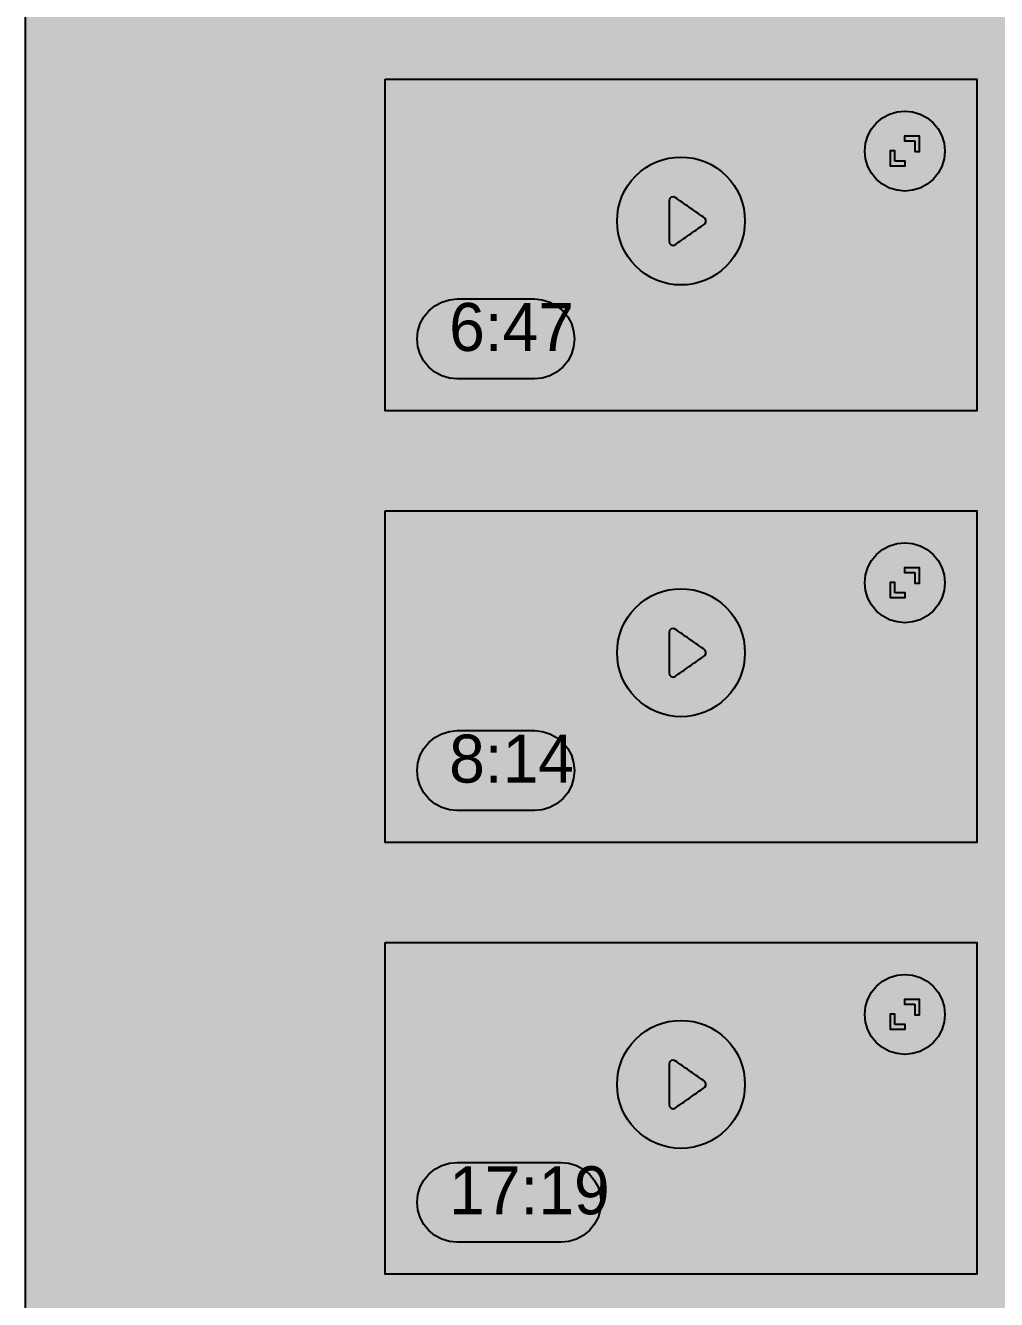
# Model space of a CAD drawing. Extents: x 0 to 1280, y 0 to 2486.
# Drawn here: x 0 to 242.9, y 955.3 to 1274 of the extents above; entities that cross this region are included whole.
import ezdxf

# ---------------------------------------------------------------- set-up
doc = ezdxf.new("R2010")
doc.units = 0

msp = doc.modelspace()

# ---------------------------------------------------------------- hatches: boundary and pattern name
at = {"true_color": 0x1f1f1f}
msp.add_hatch(color=256, dxfattribs=at).paths.add_polyline_path([(0, 2486), (1280, 2486), (1280, 0.1), (0, 0.1)], flags=0)
at = {"true_color": 0x000000}
for points in [[(90, 1260.6), (238, 1260.6), (238, 1177.6), (90, 1177.6)], [(220, 1252.6), (220, 1252.6), (220, 1252.6), (221.95, 1252.41), (223.83, 1251.84), (225.56, 1250.91), (227.07, 1249.67), (228.31, 1248.16), (229.24, 1246.43), (229.81, 1244.55), (230, 1242.6), (230, 1242.6), (230, 1242.6), (229.81, 1240.65), (229.24, 1238.77), (228.31, 1237.04), (227.07, 1235.53), (225.56, 1234.29), (223.83, 1233.36), (221.95, 1232.79), (220, 1232.6), (220, 1232.6), (220, 1232.6), (218.05, 1232.79), (216.17, 1233.36), (214.44, 1234.29), (212.93, 1235.53), (211.69, 1237.04), (210.76, 1238.77), (210.19, 1240.65), (210, 1242.6), (210, 1242.6), (210, 1242.6), (210.19, 1244.55), (210.76, 1246.43), (211.69, 1248.16), (212.93, 1249.67), (214.44, 1250.91), (216.17, 1251.84), (218.05, 1252.41), (220, 1252.6)], [(148, 1225.1), (148.08, 1226.67), (148.3, 1228.22), (148.68, 1229.75), (149.21, 1231.22), (149.89, 1232.64), (150.69, 1233.99), (151.63, 1235.25), (152.69, 1236.41), (153.85, 1237.47), (155.11, 1238.41), (156.46, 1239.21), (157.88, 1239.89), (159.35, 1240.42), (160.88, 1240.8), (162.43, 1241.02), (164, 1241.1), (165.57, 1241.02), (167.12, 1240.8), (168.65, 1240.42), (170.12, 1239.89), (171.54, 1239.21), (172.89, 1238.41), (174.15, 1237.47), (175.31, 1236.41), (176.37, 1235.25), (177.31, 1233.99), (178.11, 1232.64), (178.79, 1231.22), (179.32, 1229.75), (179.7, 1228.22), (179.92, 1226.67), (180, 1225.1), (179.92, 1223.53), (179.7, 1221.98), (179.32, 1220.45), (178.79, 1218.98), (178.11, 1217.56), (177.31, 1216.21), (176.37, 1214.95), (175.31, 1213.79), (174.15, 1212.73), (172.89, 1211.79), (171.54, 1210.99), (170.12, 1210.31), (168.65, 1209.78), (167.12, 1209.4), (165.57, 1209.18), (164, 1209.1), (162.43, 1209.18), (160.88, 1209.4), (159.35, 1209.78), (157.88, 1210.31), (156.46, 1210.99), (155.11, 1211.79), (153.85, 1212.73), (152.69, 1213.79), (151.63, 1214.95), (150.69, 1216.21), (149.89, 1217.56), (149.21, 1218.98), (148.68, 1220.45), (148.3, 1221.98), (148.08, 1223.53), (148, 1225.1)], [(108, 1205.6), (127.33, 1205.6), (127.33, 1205.6), (129.28, 1205.41), (131.16, 1204.84), (132.89, 1203.91), (134.4, 1202.67), (135.65, 1201.16), (136.57, 1199.43), (137.14, 1197.55), (137.33, 1195.6), (137.33, 1195.6), (137.33, 1195.6), (137.14, 1193.65), (136.57, 1191.77), (135.65, 1190.04), (134.4, 1188.53), (132.89, 1187.29), (131.16, 1186.36), (129.28, 1185.79), (127.33, 1185.6), (108, 1185.6), (108, 1185.6), (106.05, 1185.79), (104.17, 1186.36), (102.44, 1187.29), (100.93, 1188.53), (99.69, 1190.04), (98.76, 1191.77), (98.19, 1193.65), (98, 1195.6), (98, 1195.6), (98, 1195.6), (98.19, 1197.55), (98.76, 1199.43), (99.69, 1201.16), (100.93, 1202.67), (102.44, 1203.91), (104.17, 1204.84), (106.05, 1205.41), (108, 1205.6)], [(90, 1152.6), (238, 1152.6), (238, 1069.6), (90, 1069.6)], [(220, 1144.6), (220, 1144.6), (220, 1144.6), (221.95, 1144.41), (223.83, 1143.84), (225.56, 1142.91), (227.07, 1141.67), (228.31, 1140.16), (229.24, 1138.43), (229.81, 1136.55), (230, 1134.6), (230, 1134.6), (230, 1134.6), (229.81, 1132.65), (229.24, 1130.77), (228.31, 1129.04), (227.07, 1127.53), (225.56, 1126.29), (223.83, 1125.36), (221.95, 1124.79), (220, 1124.6), (220, 1124.6), (220, 1124.6), (218.05, 1124.79), (216.17, 1125.36), (214.44, 1126.29), (212.93, 1127.53), (211.69, 1129.04), (210.76, 1130.77), (210.19, 1132.65), (210, 1134.6), (210, 1134.6), (210, 1134.6), (210.19, 1136.55), (210.76, 1138.43), (211.69, 1140.16), (212.93, 1141.67), (214.44, 1142.91), (216.17, 1143.84), (218.05, 1144.41), (220, 1144.6)], [(148, 1117.1), (148.08, 1118.67), (148.3, 1120.22), (148.68, 1121.75), (149.21, 1123.22), (149.89, 1124.64), (150.69, 1125.99), (151.63, 1127.25), (152.69, 1128.41), (153.85, 1129.47), (155.11, 1130.41), (156.46, 1131.21), (157.88, 1131.89), (159.35, 1132.42), (160.88, 1132.8), (162.43, 1133.02), (164, 1133.1), (165.57, 1133.02), (167.12, 1132.8), (168.65, 1132.42), (170.12, 1131.89), (171.54, 1131.21), (172.89, 1130.41), (174.15, 1129.47), (175.31, 1128.41), (176.37, 1127.25), (177.31, 1125.99), (178.11, 1124.64), (178.79, 1123.22), (179.32, 1121.75), (179.7, 1120.22), (179.92, 1118.67), (180, 1117.1), (179.92, 1115.53), (179.7, 1113.98), (179.32, 1112.45), (178.79, 1110.98), (178.11, 1109.56), (177.31, 1108.21), (176.37, 1106.95), (175.31, 1105.79), (174.15, 1104.73), (172.89, 1103.79), (171.54, 1102.99), (170.12, 1102.31), (168.65, 1101.78), (167.12, 1101.4), (165.57, 1101.18), (164, 1101.1), (162.43, 1101.18), (160.88, 1101.4), (159.35, 1101.78), (157.88, 1102.31), (156.46, 1102.99), (155.11, 1103.79), (153.85, 1104.73), (152.69, 1105.79), (151.63, 1106.95), (150.69, 1108.21), (149.89, 1109.56), (149.21, 1110.98), (148.68, 1112.45), (148.3, 1113.98), (148.08, 1115.53), (148, 1117.1)], [(108, 1097.6), (127.33, 1097.6), (127.33, 1097.6), (129.28, 1097.41), (131.16, 1096.84), (132.89, 1095.91), (134.4, 1094.67), (135.65, 1093.16), (136.57, 1091.43), (137.14, 1089.55), (137.33, 1087.6), (137.33, 1087.6), (137.33, 1087.6), (137.14, 1085.65), (136.57, 1083.77), (135.65, 1082.04), (134.4, 1080.53), (132.89, 1079.29), (131.16, 1078.36), (129.28, 1077.79), (127.33, 1077.6), (108, 1077.6), (108, 1077.6), (106.05, 1077.79), (104.17, 1078.36), (102.44, 1079.29), (100.93, 1080.53), (99.69, 1082.04), (98.76, 1083.77), (98.19, 1085.65), (98, 1087.6), (98, 1087.6), (98, 1087.6), (98.19, 1089.55), (98.76, 1091.43), (99.69, 1093.16), (100.93, 1094.67), (102.44, 1095.91), (104.17, 1096.84), (106.05, 1097.41), (108, 1097.6)], [(90, 1044.6), (238, 1044.6), (238, 961.6), (90, 961.6)], [(220, 1036.6), (220, 1036.6), (220, 1036.6), (221.95, 1036.41), (223.83, 1035.84), (225.56, 1034.91), (227.07, 1033.67), (228.31, 1032.16), (229.24, 1030.43), (229.81, 1028.55), (230, 1026.6), (230, 1026.6), (230, 1026.6), (229.81, 1024.65), (229.24, 1022.77), (228.31, 1021.04), (227.07, 1019.53), (225.56, 1018.29), (223.83, 1017.36), (221.95, 1016.79), (220, 1016.6), (220, 1016.6), (220, 1016.6), (218.05, 1016.79), (216.17, 1017.36), (214.44, 1018.29), (212.93, 1019.53), (211.69, 1021.04), (210.76, 1022.77), (210.19, 1024.65), (210, 1026.6), (210, 1026.6), (210, 1026.6), (210.19, 1028.55), (210.76, 1030.43), (211.69, 1032.16), (212.93, 1033.67), (214.44, 1034.91), (216.17, 1035.84), (218.05, 1036.41), (220, 1036.6)], [(148, 1009.1), (148.08, 1010.67), (148.3, 1012.22), (148.68, 1013.75), (149.21, 1015.22), (149.89, 1016.64), (150.69, 1017.99), (151.63, 1019.25), (152.69, 1020.41), (153.85, 1021.47), (155.11, 1022.41), (156.46, 1023.21), (157.88, 1023.89), (159.35, 1024.42), (160.88, 1024.8), (162.43, 1025.02), (164, 1025.1), (165.57, 1025.02), (167.12, 1024.8), (168.65, 1024.42), (170.12, 1023.89), (171.54, 1023.21), (172.89, 1022.41), (174.15, 1021.47), (175.31, 1020.41), (176.37, 1019.25), (177.31, 1017.99), (178.11, 1016.64), (178.79, 1015.22), (179.32, 1013.75), (179.7, 1012.22), (179.92, 1010.67), (180, 1009.1), (179.92, 1007.53), (179.7, 1005.98), (179.32, 1004.45), (178.79, 1002.98), (178.11, 1001.56), (177.31, 1000.21), (176.37, 998.95), (175.31, 997.79), (174.15, 996.73), (172.89, 995.79), (171.54, 994.99), (170.12, 994.31), (168.65, 993.78), (167.12, 993.4), (165.57, 993.18), (164, 993.1), (162.43, 993.18), (160.88, 993.4), (159.35, 993.78), (157.88, 994.31), (156.46, 994.99), (155.11, 995.79), (153.85, 996.73), (152.69, 997.79), (151.63, 998.95), (150.69, 1000.21), (149.89, 1001.56), (149.21, 1002.98), (148.68, 1004.45), (148.3, 1005.98), (148.08, 1007.53), (148, 1009.1)], [(108, 989.6), (134, 989.6), (134, 989.6), (135.95, 989.41), (137.83, 988.84), (139.56, 987.91), (141.07, 986.67), (142.31, 985.16), (143.24, 983.43), (143.81, 981.55), (144, 979.6), (144, 979.6), (144, 979.6), (143.81, 977.65), (143.24, 975.77), (142.31, 974.04), (141.07, 972.53), (139.56, 971.29), (137.83, 970.36), (135.95, 969.79), (134, 969.6), (108, 969.6), (108, 969.6), (106.05, 969.79), (104.17, 970.36), (102.44, 971.29), (100.93, 972.53), (99.69, 974.04), (98.76, 975.77), (98.19, 977.65), (98, 979.6), (98, 979.6), (98, 979.6), (98.19, 981.55), (98.76, 983.43), (99.69, 985.16), (100.93, 986.67), (102.44, 987.91), (104.17, 988.84), (106.05, 989.41), (108, 989.6)]]:
    msp.add_hatch(color=256, dxfattribs=at).paths.add_polyline_path(points, flags=0)
at = {"true_color": 0xffffff}
h = msp.add_hatch(color=256, dxfattribs=at)
h.paths.add_polyline_path([(222.54, 1245.15), (222.54, 1244.91), (222.54, 1244.67), (222.54, 1244.44), (222.54, 1244.2), (222.54, 1243.96), (222.54, 1243.73), (222.54, 1243.49), (222.54, 1243.25), (222.54, 1243.02), (222.54, 1242.78), (222.54, 1242.54), (222.77, 1242.53), (223, 1242.53), (223.24, 1242.53), (223.48, 1242.53), (223.71, 1242.53), (223.71, 1242.77), (223.71, 1243.01), (223.71, 1243.24), (223.71, 1243.48), (223.71, 1243.72), (223.71, 1243.95), (223.71, 1244.19), (223.71, 1244.43), (223.71, 1244.66), (223.71, 1244.9), (223.71, 1245.13), (223.71, 1245.37), (223.71, 1245.61), (223.71, 1245.84), (223.71, 1246.08), (223.71, 1246.31), (223.47, 1246.31), (223.24, 1246.31), (223, 1246.31), (222.76, 1246.31), (222.53, 1246.31), (222.29, 1246.31), (222.05, 1246.31), (221.82, 1246.31), (221.58, 1246.31), (221.34, 1246.31), (221.11, 1246.31), (220.87, 1246.31), (220.63, 1246.31), (220.4, 1246.31), (220.16, 1246.31), (219.93, 1246.31), (219.93, 1246.08), (219.93, 1245.84), (219.93, 1245.6), (219.93, 1245.37), (219.94, 1245.15), (220.18, 1245.15), (220.42, 1245.15), (220.65, 1245.15), (220.89, 1245.15), (221.13, 1245.15), (221.36, 1245.15), (221.6, 1245.15), (221.84, 1245.15), (222.07, 1245.15), (222.31, 1245.15), (222.54, 1245.15)], flags=0)
h.paths.add_polyline_path([(217.46, 1240.06), (217.46, 1240.29), (217.46, 1240.53), (217.46, 1240.76), (217.46, 1241), (217.46, 1241.24), (217.46, 1241.47), (217.46, 1241.71), (217.46, 1241.95), (217.46, 1242.18), (217.46, 1242.42), (217.46, 1242.66), (217.23, 1242.67), (217, 1242.67), (216.76, 1242.67), (216.52, 1242.67), (216.29, 1242.67), (216.29, 1242.43), (216.29, 1242.19), (216.29, 1241.96), (216.29, 1241.72), (216.29, 1241.48), (216.29, 1241.25), (216.29, 1241.01), (216.29, 1240.77), (216.29, 1240.54), (216.29, 1240.3), (216.29, 1240.07), (216.29, 1239.83), (216.29, 1239.59), (216.29, 1239.36), (216.29, 1239.12), (216.29, 1238.89), (216.53, 1238.89), (216.76, 1238.89), (217, 1238.89), (217.24, 1238.89), (217.47, 1238.89), (217.71, 1238.89), (217.95, 1238.89), (218.18, 1238.89), (218.42, 1238.89), (218.66, 1238.89), (218.89, 1238.89), (219.13, 1238.89), (219.37, 1238.89), (219.6, 1238.89), (219.84, 1238.89), (220.07, 1238.89), (220.07, 1239.12), (220.07, 1239.36), (220.07, 1239.6), (220.07, 1239.83), (220.06, 1240.06), (219.82, 1240.06), (219.58, 1240.06), (219.35, 1240.06), (219.11, 1240.06), (218.87, 1240.06), (218.64, 1240.06), (218.4, 1240.06), (218.16, 1240.06), (217.93, 1240.06), (217.69, 1240.06), (217.46, 1240.06)], flags=0)
for points in [[(161, 1230.18), (161, 1229.65), (161, 1229.11), (161, 1228.58), (161, 1228.04), (161, 1227.51), (161, 1226.98), (161, 1226.44), (161, 1225.91), (161, 1225.38), (161, 1224.84), (161, 1224.31), (161, 1223.78), (161, 1223.24), (161, 1222.71), (161, 1222.17), (161, 1221.64), (161, 1221.11), (161, 1220.57), (161, 1220.04), (161.13, 1219.53), (161.5, 1219.15), (162.01, 1219.02), (162.52, 1219.17), (162.96, 1219.47), (163.39, 1219.78), (163.83, 1220.08), (164.27, 1220.39), (164.71, 1220.69), (165.14, 1221), (165.58, 1221.31), (166.02, 1221.61), (166.46, 1221.92), (166.89, 1222.23), (167.33, 1222.53), (167.77, 1222.84), (168.2, 1223.14), (168.64, 1223.45), (169.08, 1223.76), (169.52, 1224.06), (169.95, 1224.38), (170.22, 1224.83), (170.22, 1225.36), (169.96, 1225.81), (169.53, 1226.13), (169.09, 1226.44), (168.65, 1226.74), (168.22, 1227.05), (167.78, 1227.35), (167.34, 1227.66), (166.91, 1227.97), (166.47, 1228.27), (166.03, 1228.58), (165.59, 1228.88), (165.16, 1229.19), (164.72, 1229.5), (164.28, 1229.8), (163.85, 1230.11), (163.41, 1230.42), (162.97, 1230.72), (162.53, 1231.03), (162.03, 1231.18), (161.52, 1231.06), (161.14, 1230.69), (161, 1230.18)], [(161, 1122.18), (161, 1121.65), (161, 1121.11), (161, 1120.58), (161, 1120.04), (161, 1119.51), (161, 1118.98), (161, 1118.44), (161, 1117.91), (161, 1117.38), (161, 1116.84), (161, 1116.31), (161, 1115.78), (161, 1115.24), (161, 1114.71), (161, 1114.17), (161, 1113.64), (161, 1113.11), (161, 1112.57), (161, 1112.04), (161.13, 1111.53), (161.5, 1111.15), (162.01, 1111.02), (162.52, 1111.17), (162.96, 1111.47), (163.39, 1111.78), (163.83, 1112.08), (164.27, 1112.39), (164.71, 1112.69), (165.14, 1113), (165.58, 1113.31), (166.02, 1113.61), (166.46, 1113.92), (166.89, 1114.23), (167.33, 1114.53), (167.77, 1114.84), (168.2, 1115.14), (168.64, 1115.45), (169.08, 1115.76), (169.52, 1116.06), (169.95, 1116.38), (170.22, 1116.83), (170.22, 1117.36), (169.96, 1117.81), (169.53, 1118.13), (169.09, 1118.44), (168.65, 1118.74), (168.22, 1119.05), (167.78, 1119.35), (167.34, 1119.66), (166.91, 1119.97), (166.47, 1120.27), (166.03, 1120.58), (165.59, 1120.88), (165.16, 1121.19), (164.72, 1121.5), (164.28, 1121.8), (163.85, 1122.11), (163.41, 1122.42), (162.97, 1122.72), (162.53, 1123.03), (162.03, 1123.18), (161.52, 1123.06), (161.14, 1122.69), (161, 1122.18)], [(161, 1014.18), (161, 1013.65), (161, 1013.11), (161, 1012.58), (161, 1012.04), (161, 1011.51), (161, 1010.98), (161, 1010.44), (161, 1009.91), (161, 1009.38), (161, 1008.84), (161, 1008.31), (161, 1007.78), (161, 1007.24), (161, 1006.71), (161, 1006.17), (161, 1005.64), (161, 1005.11), (161, 1004.57), (161, 1004.04), (161.13, 1003.53), (161.5, 1003.15), (162.01, 1003.02), (162.52, 1003.17), (162.96, 1003.47), (163.39, 1003.78), (163.83, 1004.08), (164.27, 1004.39), (164.71, 1004.69), (165.14, 1005), (165.58, 1005.31), (166.02, 1005.61), (166.46, 1005.92), (166.89, 1006.23), (167.33, 1006.53), (167.77, 1006.84), (168.2, 1007.14), (168.64, 1007.45), (169.08, 1007.76), (169.52, 1008.06), (169.95, 1008.38), (170.22, 1008.83), (170.22, 1009.36), (169.96, 1009.81), (169.53, 1010.13), (169.09, 1010.44), (168.65, 1010.74), (168.22, 1011.05), (167.78, 1011.35), (167.34, 1011.66), (166.91, 1011.97), (166.47, 1012.27), (166.03, 1012.58), (165.59, 1012.88), (165.16, 1013.19), (164.72, 1013.5), (164.28, 1013.8), (163.85, 1014.11), (163.41, 1014.42), (162.97, 1014.72), (162.53, 1015.03), (162.03, 1015.18), (161.52, 1015.06), (161.14, 1014.69), (161, 1014.18)]]:
    msp.add_hatch(color=256, dxfattribs=at).paths.add_polyline_path(points, flags=0)
h = msp.add_hatch(color=256, dxfattribs=at)
h.paths.add_polyline_path([(222.54, 1137.15), (222.54, 1136.91), (222.54, 1136.67), (222.54, 1136.44), (222.54, 1136.2), (222.54, 1135.96), (222.54, 1135.73), (222.54, 1135.49), (222.54, 1135.25), (222.54, 1135.02), (222.54, 1134.78), (222.54, 1134.54), (222.77, 1134.53), (223, 1134.53), (223.24, 1134.53), (223.48, 1134.53), (223.71, 1134.53), (223.71, 1134.77), (223.71, 1135.01), (223.71, 1135.24), (223.71, 1135.48), (223.71, 1135.72), (223.71, 1135.95), (223.71, 1136.19), (223.71, 1136.43), (223.71, 1136.66), (223.71, 1136.9), (223.71, 1137.13), (223.71, 1137.37), (223.71, 1137.61), (223.71, 1137.84), (223.71, 1138.08), (223.71, 1138.31), (223.47, 1138.31), (223.24, 1138.31), (223, 1138.31), (222.76, 1138.31), (222.53, 1138.31), (222.29, 1138.31), (222.05, 1138.31), (221.82, 1138.31), (221.58, 1138.31), (221.34, 1138.31), (221.11, 1138.31), (220.87, 1138.31), (220.63, 1138.31), (220.4, 1138.31), (220.16, 1138.31), (219.93, 1138.31), (219.93, 1138.08), (219.93, 1137.84), (219.93, 1137.6), (219.93, 1137.37), (219.94, 1137.15), (220.18, 1137.15), (220.42, 1137.15), (220.65, 1137.15), (220.89, 1137.15), (221.13, 1137.15), (221.36, 1137.15), (221.6, 1137.15), (221.84, 1137.15), (222.07, 1137.15), (222.31, 1137.15), (222.54, 1137.15)], flags=0)
h.paths.add_polyline_path([(217.46, 1132.06), (217.46, 1132.29), (217.46, 1132.53), (217.46, 1132.76), (217.46, 1133), (217.46, 1133.24), (217.46, 1133.47), (217.46, 1133.71), (217.46, 1133.95), (217.46, 1134.18), (217.46, 1134.42), (217.46, 1134.66), (217.23, 1134.67), (217, 1134.67), (216.76, 1134.67), (216.52, 1134.67), (216.29, 1134.67), (216.29, 1134.43), (216.29, 1134.19), (216.29, 1133.96), (216.29, 1133.72), (216.29, 1133.48), (216.29, 1133.25), (216.29, 1133.01), (216.29, 1132.77), (216.29, 1132.54), (216.29, 1132.3), (216.29, 1132.07), (216.29, 1131.83), (216.29, 1131.59), (216.29, 1131.36), (216.29, 1131.12), (216.29, 1130.89), (216.53, 1130.89), (216.76, 1130.89), (217, 1130.89), (217.24, 1130.89), (217.47, 1130.89), (217.71, 1130.89), (217.95, 1130.89), (218.18, 1130.89), (218.42, 1130.89), (218.66, 1130.89), (218.89, 1130.89), (219.13, 1130.89), (219.37, 1130.89), (219.6, 1130.89), (219.84, 1130.89), (220.07, 1130.89), (220.07, 1131.12), (220.07, 1131.36), (220.07, 1131.6), (220.07, 1131.83), (220.06, 1132.06), (219.82, 1132.06), (219.58, 1132.06), (219.35, 1132.06), (219.11, 1132.06), (218.87, 1132.06), (218.64, 1132.06), (218.4, 1132.06), (218.16, 1132.06), (217.93, 1132.06), (217.69, 1132.06), (217.46, 1132.06)], flags=0)
h = msp.add_hatch(color=256, dxfattribs=at)
h.paths.add_polyline_path([(222.54, 1029.15), (222.54, 1028.91), (222.54, 1028.67), (222.54, 1028.44), (222.54, 1028.2), (222.54, 1027.96), (222.54, 1027.73), (222.54, 1027.49), (222.54, 1027.25), (222.54, 1027.02), (222.54, 1026.78), (222.54, 1026.54), (222.77, 1026.53), (223, 1026.53), (223.24, 1026.53), (223.48, 1026.53), (223.71, 1026.53), (223.71, 1026.77), (223.71, 1027.01), (223.71, 1027.24), (223.71, 1027.48), (223.71, 1027.72), (223.71, 1027.95), (223.71, 1028.19), (223.71, 1028.43), (223.71, 1028.66), (223.71, 1028.9), (223.71, 1029.13), (223.71, 1029.37), (223.71, 1029.61), (223.71, 1029.84), (223.71, 1030.08), (223.71, 1030.31), (223.47, 1030.31), (223.24, 1030.31), (223, 1030.31), (222.76, 1030.31), (222.53, 1030.31), (222.29, 1030.31), (222.05, 1030.31), (221.82, 1030.31), (221.58, 1030.31), (221.34, 1030.31), (221.11, 1030.31), (220.87, 1030.31), (220.63, 1030.31), (220.4, 1030.31), (220.16, 1030.31), (219.93, 1030.31), (219.93, 1030.08), (219.93, 1029.84), (219.93, 1029.6), (219.93, 1029.37), (219.94, 1029.15), (220.18, 1029.15), (220.42, 1029.15), (220.65, 1029.15), (220.89, 1029.15), (221.13, 1029.15), (221.36, 1029.15), (221.6, 1029.15), (221.84, 1029.15), (222.07, 1029.15), (222.31, 1029.15), (222.54, 1029.15)], flags=0)
h.paths.add_polyline_path([(217.46, 1024.06), (217.46, 1024.29), (217.46, 1024.53), (217.46, 1024.76), (217.46, 1025), (217.46, 1025.24), (217.46, 1025.47), (217.46, 1025.71), (217.46, 1025.95), (217.46, 1026.18), (217.46, 1026.42), (217.46, 1026.66), (217.23, 1026.67), (217, 1026.67), (216.76, 1026.67), (216.52, 1026.67), (216.29, 1026.67), (216.29, 1026.43), (216.29, 1026.19), (216.29, 1025.96), (216.29, 1025.72), (216.29, 1025.48), (216.29, 1025.25), (216.29, 1025.01), (216.29, 1024.77), (216.29, 1024.54), (216.29, 1024.3), (216.29, 1024.07), (216.29, 1023.83), (216.29, 1023.59), (216.29, 1023.36), (216.29, 1023.12), (216.29, 1022.89), (216.53, 1022.89), (216.76, 1022.89), (217, 1022.89), (217.24, 1022.89), (217.47, 1022.89), (217.71, 1022.89), (217.95, 1022.89), (218.18, 1022.89), (218.42, 1022.89), (218.66, 1022.89), (218.89, 1022.89), (219.13, 1022.89), (219.37, 1022.89), (219.6, 1022.89), (219.84, 1022.89), (220.07, 1022.89), (220.07, 1023.12), (220.07, 1023.36), (220.07, 1023.6), (220.07, 1023.83), (220.06, 1024.06), (219.82, 1024.06), (219.58, 1024.06), (219.35, 1024.06), (219.11, 1024.06), (218.87, 1024.06), (218.64, 1024.06), (218.4, 1024.06), (218.16, 1024.06), (217.93, 1024.06), (217.69, 1024.06), (217.46, 1024.06)], flags=0)

# ---------------------------------------------------------------- linework, layer by layer
at = {"true_color": 0x1f1f1f}
msp.add_lwpolyline([(0, 2486), (1280, 2486), (1280, 0.1), (0, 0.1)], close=True, dxfattribs=at)
at = {"true_color": 0x000000}
for points in [[(90, 1260.6), (238, 1260.6), (238, 1177.6), (90, 1177.6)], [(220, 1252.6), (220, 1252.6), (220, 1252.6), (221.95, 1252.41), (223.83, 1251.84), (225.56, 1250.91), (227.07, 1249.67), (228.31, 1248.16), (229.24, 1246.43), (229.81, 1244.55), (230, 1242.6), (230, 1242.6), (230, 1242.6), (229.81, 1240.65), (229.24, 1238.77), (228.31, 1237.04), (227.07, 1235.53), (225.56, 1234.29), (223.83, 1233.36), (221.95, 1232.79), (220, 1232.6), (220, 1232.6), (220, 1232.6), (218.05, 1232.79), (216.17, 1233.36), (214.44, 1234.29), (212.93, 1235.53), (211.69, 1237.04), (210.76, 1238.77), (210.19, 1240.65), (210, 1242.6), (210, 1242.6), (210, 1242.6), (210.19, 1244.55), (210.76, 1246.43), (211.69, 1248.16), (212.93, 1249.67), (214.44, 1250.91), (216.17, 1251.84), (218.05, 1252.41), (220, 1252.6)], [(148, 1225.1), (148.08, 1226.67), (148.3, 1228.22), (148.68, 1229.75), (149.21, 1231.22), (149.89, 1232.64), (150.69, 1233.99), (151.63, 1235.25), (152.69, 1236.41), (153.85, 1237.47), (155.11, 1238.41), (156.46, 1239.21), (157.88, 1239.89), (159.35, 1240.42), (160.88, 1240.8), (162.43, 1241.02), (164, 1241.1), (165.57, 1241.02), (167.12, 1240.8), (168.65, 1240.42), (170.12, 1239.89), (171.54, 1239.21), (172.89, 1238.41), (174.15, 1237.47), (175.31, 1236.41), (176.37, 1235.25), (177.31, 1233.99), (178.11, 1232.64), (178.79, 1231.22), (179.32, 1229.75), (179.7, 1228.22), (179.92, 1226.67), (180, 1225.1), (179.92, 1223.53), (179.7, 1221.98), (179.32, 1220.45), (178.79, 1218.98), (178.11, 1217.56), (177.31, 1216.21), (176.37, 1214.95), (175.31, 1213.79), (174.15, 1212.73), (172.89, 1211.79), (171.54, 1210.99), (170.12, 1210.31), (168.65, 1209.78), (167.12, 1209.4), (165.57, 1209.18), (164, 1209.1), (162.43, 1209.18), (160.88, 1209.4), (159.35, 1209.78), (157.88, 1210.31), (156.46, 1210.99), (155.11, 1211.79), (153.85, 1212.73), (152.69, 1213.79), (151.63, 1214.95), (150.69, 1216.21), (149.89, 1217.56), (149.21, 1218.98), (148.68, 1220.45), (148.3, 1221.98), (148.08, 1223.53), (148, 1225.1)], [(108, 1205.6), (127.33, 1205.6), (127.33, 1205.6), (129.28, 1205.41), (131.16, 1204.84), (132.89, 1203.91), (134.4, 1202.67), (135.65, 1201.16), (136.57, 1199.43), (137.14, 1197.55), (137.33, 1195.6), (137.33, 1195.6), (137.33, 1195.6), (137.14, 1193.65), (136.57, 1191.77), (135.65, 1190.04), (134.4, 1188.53), (132.89, 1187.29), (131.16, 1186.36), (129.28, 1185.79), (127.33, 1185.6), (108, 1185.6), (108, 1185.6), (106.05, 1185.79), (104.17, 1186.36), (102.44, 1187.29), (100.93, 1188.53), (99.69, 1190.04), (98.76, 1191.77), (98.19, 1193.65), (98, 1195.6), (98, 1195.6), (98, 1195.6), (98.19, 1197.55), (98.76, 1199.43), (99.69, 1201.16), (100.93, 1202.67), (102.44, 1203.91), (104.17, 1204.84), (106.05, 1205.41), (108, 1205.6)], [(90, 1152.6), (238, 1152.6), (238, 1069.6), (90, 1069.6)], [(220, 1144.6), (220, 1144.6), (220, 1144.6), (221.95, 1144.41), (223.83, 1143.84), (225.56, 1142.91), (227.07, 1141.67), (228.31, 1140.16), (229.24, 1138.43), (229.81, 1136.55), (230, 1134.6), (230, 1134.6), (230, 1134.6), (229.81, 1132.65), (229.24, 1130.77), (228.31, 1129.04), (227.07, 1127.53), (225.56, 1126.29), (223.83, 1125.36), (221.95, 1124.79), (220, 1124.6), (220, 1124.6), (220, 1124.6), (218.05, 1124.79), (216.17, 1125.36), (214.44, 1126.29), (212.93, 1127.53), (211.69, 1129.04), (210.76, 1130.77), (210.19, 1132.65), (210, 1134.6), (210, 1134.6), (210, 1134.6), (210.19, 1136.55), (210.76, 1138.43), (211.69, 1140.16), (212.93, 1141.67), (214.44, 1142.91), (216.17, 1143.84), (218.05, 1144.41), (220, 1144.6)], [(148, 1117.1), (148.08, 1118.67), (148.3, 1120.22), (148.68, 1121.75), (149.21, 1123.22), (149.89, 1124.64), (150.69, 1125.99), (151.63, 1127.25), (152.69, 1128.41), (153.85, 1129.47), (155.11, 1130.41), (156.46, 1131.21), (157.88, 1131.89), (159.35, 1132.42), (160.88, 1132.8), (162.43, 1133.02), (164, 1133.1), (165.57, 1133.02), (167.12, 1132.8), (168.65, 1132.42), (170.12, 1131.89), (171.54, 1131.21), (172.89, 1130.41), (174.15, 1129.47), (175.31, 1128.41), (176.37, 1127.25), (177.31, 1125.99), (178.11, 1124.64), (178.79, 1123.22), (179.32, 1121.75), (179.7, 1120.22), (179.92, 1118.67), (180, 1117.1), (179.92, 1115.53), (179.7, 1113.98), (179.32, 1112.45), (178.79, 1110.98), (178.11, 1109.56), (177.31, 1108.21), (176.37, 1106.95), (175.31, 1105.79), (174.15, 1104.73), (172.89, 1103.79), (171.54, 1102.99), (170.12, 1102.31), (168.65, 1101.78), (167.12, 1101.4), (165.57, 1101.18), (164, 1101.1), (162.43, 1101.18), (160.88, 1101.4), (159.35, 1101.78), (157.88, 1102.31), (156.46, 1102.99), (155.11, 1103.79), (153.85, 1104.73), (152.69, 1105.79), (151.63, 1106.95), (150.69, 1108.21), (149.89, 1109.56), (149.21, 1110.98), (148.68, 1112.45), (148.3, 1113.98), (148.08, 1115.53), (148, 1117.1)], [(108, 1097.6), (127.33, 1097.6), (127.33, 1097.6), (129.28, 1097.41), (131.16, 1096.84), (132.89, 1095.91), (134.4, 1094.67), (135.65, 1093.16), (136.57, 1091.43), (137.14, 1089.55), (137.33, 1087.6), (137.33, 1087.6), (137.33, 1087.6), (137.14, 1085.65), (136.57, 1083.77), (135.65, 1082.04), (134.4, 1080.53), (132.89, 1079.29), (131.16, 1078.36), (129.28, 1077.79), (127.33, 1077.6), (108, 1077.6), (108, 1077.6), (106.05, 1077.79), (104.17, 1078.36), (102.44, 1079.29), (100.93, 1080.53), (99.69, 1082.04), (98.76, 1083.77), (98.19, 1085.65), (98, 1087.6), (98, 1087.6), (98, 1087.6), (98.19, 1089.55), (98.76, 1091.43), (99.69, 1093.16), (100.93, 1094.67), (102.44, 1095.91), (104.17, 1096.84), (106.05, 1097.41), (108, 1097.6)], [(90, 1044.6), (238, 1044.6), (238, 961.6), (90, 961.6)], [(220, 1036.6), (220, 1036.6), (220, 1036.6), (221.95, 1036.41), (223.83, 1035.84), (225.56, 1034.91), (227.07, 1033.67), (228.31, 1032.16), (229.24, 1030.43), (229.81, 1028.55), (230, 1026.6), (230, 1026.6), (230, 1026.6), (229.81, 1024.65), (229.24, 1022.77), (228.31, 1021.04), (227.07, 1019.53), (225.56, 1018.29), (223.83, 1017.36), (221.95, 1016.79), (220, 1016.6), (220, 1016.6), (220, 1016.6), (218.05, 1016.79), (216.17, 1017.36), (214.44, 1018.29), (212.93, 1019.53), (211.69, 1021.04), (210.76, 1022.77), (210.19, 1024.65), (210, 1026.6), (210, 1026.6), (210, 1026.6), (210.19, 1028.55), (210.76, 1030.43), (211.69, 1032.16), (212.93, 1033.67), (214.44, 1034.91), (216.17, 1035.84), (218.05, 1036.41), (220, 1036.6)], [(148, 1009.1), (148.08, 1010.67), (148.3, 1012.22), (148.68, 1013.75), (149.21, 1015.22), (149.89, 1016.64), (150.69, 1017.99), (151.63, 1019.25), (152.69, 1020.41), (153.85, 1021.47), (155.11, 1022.41), (156.46, 1023.21), (157.88, 1023.89), (159.35, 1024.42), (160.88, 1024.8), (162.43, 1025.02), (164, 1025.1), (165.57, 1025.02), (167.12, 1024.8), (168.65, 1024.42), (170.12, 1023.89), (171.54, 1023.21), (172.89, 1022.41), (174.15, 1021.47), (175.31, 1020.41), (176.37, 1019.25), (177.31, 1017.99), (178.11, 1016.64), (178.79, 1015.22), (179.32, 1013.75), (179.7, 1012.22), (179.92, 1010.67), (180, 1009.1), (179.92, 1007.53), (179.7, 1005.98), (179.32, 1004.45), (178.79, 1002.98), (178.11, 1001.56), (177.31, 1000.21), (176.37, 998.95), (175.31, 997.79), (174.15, 996.73), (172.89, 995.79), (171.54, 994.99), (170.12, 994.31), (168.65, 993.78), (167.12, 993.4), (165.57, 993.18), (164, 993.1), (162.43, 993.18), (160.88, 993.4), (159.35, 993.78), (157.88, 994.31), (156.46, 994.99), (155.11, 995.79), (153.85, 996.73), (152.69, 997.79), (151.63, 998.95), (150.69, 1000.21), (149.89, 1001.56), (149.21, 1002.98), (148.68, 1004.45), (148.3, 1005.98), (148.08, 1007.53), (148, 1009.1)], [(108, 989.6), (134, 989.6), (134, 989.6), (135.95, 989.41), (137.83, 988.84), (139.56, 987.91), (141.07, 986.67), (142.31, 985.16), (143.24, 983.43), (143.81, 981.55), (144, 979.6), (144, 979.6), (144, 979.6), (143.81, 977.65), (143.24, 975.77), (142.31, 974.04), (141.07, 972.53), (139.56, 971.29), (137.83, 970.36), (135.95, 969.79), (134, 969.6), (108, 969.6), (108, 969.6), (106.05, 969.79), (104.17, 970.36), (102.44, 971.29), (100.93, 972.53), (99.69, 974.04), (98.76, 975.77), (98.19, 977.65), (98, 979.6), (98, 979.6), (98, 979.6), (98.19, 981.55), (98.76, 983.43), (99.69, 985.16), (100.93, 986.67), (102.44, 987.91), (104.17, 988.84), (106.05, 989.41), (108, 989.6)]]:
    msp.add_lwpolyline(points, close=True, dxfattribs=at)
at = {"true_color": 0xffffff}
for points in [[(222.54, 1245.15), (222.54, 1244.91), (222.54, 1244.67), (222.54, 1244.44), (222.54, 1244.2), (222.54, 1243.96), (222.54, 1243.73), (222.54, 1243.49), (222.54, 1243.25), (222.54, 1243.02), (222.54, 1242.78), (222.54, 1242.54), (222.77, 1242.53), (223, 1242.53), (223.24, 1242.53), (223.48, 1242.53), (223.71, 1242.53), (223.71, 1242.77), (223.71, 1243.01), (223.71, 1243.24), (223.71, 1243.48), (223.71, 1243.72), (223.71, 1243.95), (223.71, 1244.19), (223.71, 1244.43), (223.71, 1244.66), (223.71, 1244.9), (223.71, 1245.13), (223.71, 1245.37), (223.71, 1245.61), (223.71, 1245.84), (223.71, 1246.08), (223.71, 1246.31), (223.47, 1246.31), (223.24, 1246.31), (223, 1246.31), (222.76, 1246.31), (222.53, 1246.31), (222.29, 1246.31), (222.05, 1246.31), (221.82, 1246.31), (221.58, 1246.31), (221.34, 1246.31), (221.11, 1246.31), (220.87, 1246.31), (220.63, 1246.31), (220.4, 1246.31), (220.16, 1246.31), (219.93, 1246.31), (219.93, 1246.08), (219.93, 1245.84), (219.93, 1245.6), (219.93, 1245.37), (219.94, 1245.15), (220.18, 1245.15), (220.42, 1245.15), (220.65, 1245.15), (220.89, 1245.15), (221.13, 1245.15), (221.36, 1245.15), (221.6, 1245.15), (221.84, 1245.15), (222.07, 1245.15), (222.31, 1245.15), (222.54, 1245.15)], [(217.46, 1240.06), (217.46, 1240.29), (217.46, 1240.53), (217.46, 1240.76), (217.46, 1241), (217.46, 1241.24), (217.46, 1241.47), (217.46, 1241.71), (217.46, 1241.95), (217.46, 1242.18), (217.46, 1242.42), (217.46, 1242.66), (217.23, 1242.67), (217, 1242.67), (216.76, 1242.67), (216.52, 1242.67), (216.29, 1242.67), (216.29, 1242.43), (216.29, 1242.19), (216.29, 1241.96), (216.29, 1241.72), (216.29, 1241.48), (216.29, 1241.25), (216.29, 1241.01), (216.29, 1240.77), (216.29, 1240.54), (216.29, 1240.3), (216.29, 1240.07), (216.29, 1239.83), (216.29, 1239.59), (216.29, 1239.36), (216.29, 1239.12), (216.29, 1238.89), (216.53, 1238.89), (216.76, 1238.89), (217, 1238.89), (217.24, 1238.89), (217.47, 1238.89), (217.71, 1238.89), (217.95, 1238.89), (218.18, 1238.89), (218.42, 1238.89), (218.66, 1238.89), (218.89, 1238.89), (219.13, 1238.89), (219.37, 1238.89), (219.6, 1238.89), (219.84, 1238.89), (220.07, 1238.89), (220.07, 1239.12), (220.07, 1239.36), (220.07, 1239.6), (220.07, 1239.83), (220.06, 1240.06), (219.82, 1240.06), (219.58, 1240.06), (219.35, 1240.06), (219.11, 1240.06), (218.87, 1240.06), (218.64, 1240.06), (218.4, 1240.06), (218.16, 1240.06), (217.93, 1240.06), (217.69, 1240.06), (217.46, 1240.06)], [(161, 1230.18), (161, 1229.65), (161, 1229.11), (161, 1228.58), (161, 1228.04), (161, 1227.51), (161, 1226.98), (161, 1226.44), (161, 1225.91), (161, 1225.38), (161, 1224.84), (161, 1224.31), (161, 1223.78), (161, 1223.24), (161, 1222.71), (161, 1222.17), (161, 1221.64), (161, 1221.11), (161, 1220.57), (161, 1220.04), (161.13, 1219.53), (161.5, 1219.15), (162.01, 1219.02), (162.52, 1219.17), (162.96, 1219.47), (163.39, 1219.78), (163.83, 1220.08), (164.27, 1220.39), (164.71, 1220.69), (165.14, 1221), (165.58, 1221.31), (166.02, 1221.61), (166.46, 1221.92), (166.89, 1222.23), (167.33, 1222.53), (167.77, 1222.84), (168.2, 1223.14), (168.64, 1223.45), (169.08, 1223.76), (169.52, 1224.06), (169.95, 1224.38), (170.22, 1224.83), (170.22, 1225.36), (169.96, 1225.81), (169.53, 1226.13), (169.09, 1226.44), (168.65, 1226.74), (168.22, 1227.05), (167.78, 1227.35), (167.34, 1227.66), (166.91, 1227.97), (166.47, 1228.27), (166.03, 1228.58), (165.59, 1228.88), (165.16, 1229.19), (164.72, 1229.5), (164.28, 1229.8), (163.85, 1230.11), (163.41, 1230.42), (162.97, 1230.72), (162.53, 1231.03), (162.03, 1231.18), (161.52, 1231.06), (161.14, 1230.69), (161, 1230.18)], [(222.54, 1137.15), (222.54, 1136.91), (222.54, 1136.67), (222.54, 1136.44), (222.54, 1136.2), (222.54, 1135.96), (222.54, 1135.73), (222.54, 1135.49), (222.54, 1135.25), (222.54, 1135.02), (222.54, 1134.78), (222.54, 1134.54), (222.77, 1134.53), (223, 1134.53), (223.24, 1134.53), (223.48, 1134.53), (223.71, 1134.53), (223.71, 1134.77), (223.71, 1135.01), (223.71, 1135.24), (223.71, 1135.48), (223.71, 1135.72), (223.71, 1135.95), (223.71, 1136.19), (223.71, 1136.43), (223.71, 1136.66), (223.71, 1136.9), (223.71, 1137.13), (223.71, 1137.37), (223.71, 1137.61), (223.71, 1137.84), (223.71, 1138.08), (223.71, 1138.31), (223.47, 1138.31), (223.24, 1138.31), (223, 1138.31), (222.76, 1138.31), (222.53, 1138.31), (222.29, 1138.31), (222.05, 1138.31), (221.82, 1138.31), (221.58, 1138.31), (221.34, 1138.31), (221.11, 1138.31), (220.87, 1138.31), (220.63, 1138.31), (220.4, 1138.31), (220.16, 1138.31), (219.93, 1138.31), (219.93, 1138.08), (219.93, 1137.84), (219.93, 1137.6), (219.93, 1137.37), (219.94, 1137.15), (220.18, 1137.15), (220.42, 1137.15), (220.65, 1137.15), (220.89, 1137.15), (221.13, 1137.15), (221.36, 1137.15), (221.6, 1137.15), (221.84, 1137.15), (222.07, 1137.15), (222.31, 1137.15), (222.54, 1137.15)], [(217.46, 1132.06), (217.46, 1132.29), (217.46, 1132.53), (217.46, 1132.76), (217.46, 1133), (217.46, 1133.24), (217.46, 1133.47), (217.46, 1133.71), (217.46, 1133.95), (217.46, 1134.18), (217.46, 1134.42), (217.46, 1134.66), (217.23, 1134.67), (217, 1134.67), (216.76, 1134.67), (216.52, 1134.67), (216.29, 1134.67), (216.29, 1134.43), (216.29, 1134.19), (216.29, 1133.96), (216.29, 1133.72), (216.29, 1133.48), (216.29, 1133.25), (216.29, 1133.01), (216.29, 1132.77), (216.29, 1132.54), (216.29, 1132.3), (216.29, 1132.07), (216.29, 1131.83), (216.29, 1131.59), (216.29, 1131.36), (216.29, 1131.12), (216.29, 1130.89), (216.53, 1130.89), (216.76, 1130.89), (217, 1130.89), (217.24, 1130.89), (217.47, 1130.89), (217.71, 1130.89), (217.95, 1130.89), (218.18, 1130.89), (218.42, 1130.89), (218.66, 1130.89), (218.89, 1130.89), (219.13, 1130.89), (219.37, 1130.89), (219.6, 1130.89), (219.84, 1130.89), (220.07, 1130.89), (220.07, 1131.12), (220.07, 1131.36), (220.07, 1131.6), (220.07, 1131.83), (220.06, 1132.06), (219.82, 1132.06), (219.58, 1132.06), (219.35, 1132.06), (219.11, 1132.06), (218.87, 1132.06), (218.64, 1132.06), (218.4, 1132.06), (218.16, 1132.06), (217.93, 1132.06), (217.69, 1132.06), (217.46, 1132.06)], [(161, 1122.18), (161, 1121.65), (161, 1121.11), (161, 1120.58), (161, 1120.04), (161, 1119.51), (161, 1118.98), (161, 1118.44), (161, 1117.91), (161, 1117.38), (161, 1116.84), (161, 1116.31), (161, 1115.78), (161, 1115.24), (161, 1114.71), (161, 1114.17), (161, 1113.64), (161, 1113.11), (161, 1112.57), (161, 1112.04), (161.13, 1111.53), (161.5, 1111.15), (162.01, 1111.02), (162.52, 1111.17), (162.96, 1111.47), (163.39, 1111.78), (163.83, 1112.08), (164.27, 1112.39), (164.71, 1112.69), (165.14, 1113), (165.58, 1113.31), (166.02, 1113.61), (166.46, 1113.92), (166.89, 1114.23), (167.33, 1114.53), (167.77, 1114.84), (168.2, 1115.14), (168.64, 1115.45), (169.08, 1115.76), (169.52, 1116.06), (169.95, 1116.38), (170.22, 1116.83), (170.22, 1117.36), (169.96, 1117.81), (169.53, 1118.13), (169.09, 1118.44), (168.65, 1118.74), (168.22, 1119.05), (167.78, 1119.35), (167.34, 1119.66), (166.91, 1119.97), (166.47, 1120.27), (166.03, 1120.58), (165.59, 1120.88), (165.16, 1121.19), (164.72, 1121.5), (164.28, 1121.8), (163.85, 1122.11), (163.41, 1122.42), (162.97, 1122.72), (162.53, 1123.03), (162.03, 1123.18), (161.52, 1123.06), (161.14, 1122.69), (161, 1122.18)], [(222.54, 1029.15), (222.54, 1028.91), (222.54, 1028.67), (222.54, 1028.44), (222.54, 1028.2), (222.54, 1027.96), (222.54, 1027.73), (222.54, 1027.49), (222.54, 1027.25), (222.54, 1027.02), (222.54, 1026.78), (222.54, 1026.54), (222.77, 1026.53), (223, 1026.53), (223.24, 1026.53), (223.48, 1026.53), (223.71, 1026.53), (223.71, 1026.77), (223.71, 1027.01), (223.71, 1027.24), (223.71, 1027.48), (223.71, 1027.72), (223.71, 1027.95), (223.71, 1028.19), (223.71, 1028.43), (223.71, 1028.66), (223.71, 1028.9), (223.71, 1029.13), (223.71, 1029.37), (223.71, 1029.61), (223.71, 1029.84), (223.71, 1030.08), (223.71, 1030.31), (223.47, 1030.31), (223.24, 1030.31), (223, 1030.31), (222.76, 1030.31), (222.53, 1030.31), (222.29, 1030.31), (222.05, 1030.31), (221.82, 1030.31), (221.58, 1030.31), (221.34, 1030.31), (221.11, 1030.31), (220.87, 1030.31), (220.63, 1030.31), (220.4, 1030.31), (220.16, 1030.31), (219.93, 1030.31), (219.93, 1030.08), (219.93, 1029.84), (219.93, 1029.6), (219.93, 1029.37), (219.94, 1029.15), (220.18, 1029.15), (220.42, 1029.15), (220.65, 1029.15), (220.89, 1029.15), (221.13, 1029.15), (221.36, 1029.15), (221.6, 1029.15), (221.84, 1029.15), (222.07, 1029.15), (222.31, 1029.15), (222.54, 1029.15)], [(217.46, 1024.06), (217.46, 1024.29), (217.46, 1024.53), (217.46, 1024.76), (217.46, 1025), (217.46, 1025.24), (217.46, 1025.47), (217.46, 1025.71), (217.46, 1025.95), (217.46, 1026.18), (217.46, 1026.42), (217.46, 1026.66), (217.23, 1026.67), (217, 1026.67), (216.76, 1026.67), (216.52, 1026.67), (216.29, 1026.67), (216.29, 1026.43), (216.29, 1026.19), (216.29, 1025.96), (216.29, 1025.72), (216.29, 1025.48), (216.29, 1025.25), (216.29, 1025.01), (216.29, 1024.77), (216.29, 1024.54), (216.29, 1024.3), (216.29, 1024.07), (216.29, 1023.83), (216.29, 1023.59), (216.29, 1023.36), (216.29, 1023.12), (216.29, 1022.89), (216.53, 1022.89), (216.76, 1022.89), (217, 1022.89), (217.24, 1022.89), (217.47, 1022.89), (217.71, 1022.89), (217.95, 1022.89), (218.18, 1022.89), (218.42, 1022.89), (218.66, 1022.89), (218.89, 1022.89), (219.13, 1022.89), (219.37, 1022.89), (219.6, 1022.89), (219.84, 1022.89), (220.07, 1022.89), (220.07, 1023.12), (220.07, 1023.36), (220.07, 1023.6), (220.07, 1023.83), (220.06, 1024.06), (219.82, 1024.06), (219.58, 1024.06), (219.35, 1024.06), (219.11, 1024.06), (218.87, 1024.06), (218.64, 1024.06), (218.4, 1024.06), (218.16, 1024.06), (217.93, 1024.06), (217.69, 1024.06), (217.46, 1024.06)], [(161, 1014.18), (161, 1013.65), (161, 1013.11), (161, 1012.58), (161, 1012.04), (161, 1011.51), (161, 1010.98), (161, 1010.44), (161, 1009.91), (161, 1009.38), (161, 1008.84), (161, 1008.31), (161, 1007.78), (161, 1007.24), (161, 1006.71), (161, 1006.17), (161, 1005.64), (161, 1005.11), (161, 1004.57), (161, 1004.04), (161.13, 1003.53), (161.5, 1003.15), (162.01, 1003.02), (162.52, 1003.17), (162.96, 1003.47), (163.39, 1003.78), (163.83, 1004.08), (164.27, 1004.39), (164.71, 1004.69), (165.14, 1005), (165.58, 1005.31), (166.02, 1005.61), (166.46, 1005.92), (166.89, 1006.23), (167.33, 1006.53), (167.77, 1006.84), (168.2, 1007.14), (168.64, 1007.45), (169.08, 1007.76), (169.52, 1008.06), (169.95, 1008.38), (170.22, 1008.83), (170.22, 1009.36), (169.96, 1009.81), (169.53, 1010.13), (169.09, 1010.44), (168.65, 1010.74), (168.22, 1011.05), (167.78, 1011.35), (167.34, 1011.66), (166.91, 1011.97), (166.47, 1012.27), (166.03, 1012.58), (165.59, 1012.88), (165.16, 1013.19), (164.72, 1013.5), (164.28, 1013.8), (163.85, 1014.11), (163.41, 1014.42), (162.97, 1014.72), (162.53, 1015.03), (162.03, 1015.18), (161.52, 1015.06), (161.14, 1014.69), (161, 1014.18)]]:
    msp.add_lwpolyline(points, close=True, dxfattribs=at)

# ---------------------------------------------------------------- texts
for s, p in [('6:47', (106, 1192.6)), ('8:14', (106, 1084.6)), ('17:19', (106, 976.6))]:
    msp.add_text(s, height=12, dxfattribs=at).set_placement(p)

doc.saveas('drawing.dxf')
